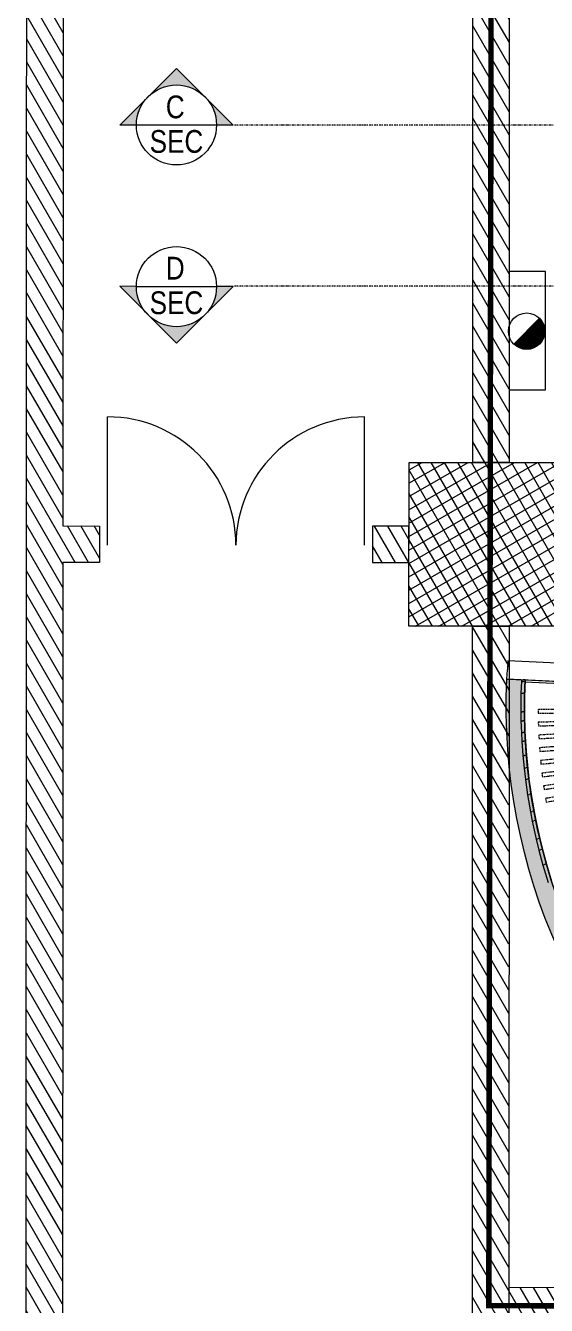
# Model space of a CAD drawing. Header units: millimetres. Extents: x 1734 to 22014, y 983 to 3953.
# Drawn here: x 2159 to 2445, y 2117 to 2820 of the extents above; entities that cross this region are included whole.
import ezdxf
from ezdxf.enums import TextEntityAlignment as Align

# ---------------------------------------------------------------- set-up
doc = ezdxf.new("R2010")
doc.units = ezdxf.units.MM
doc.linetypes.add('DASHDOT', pattern=[25.4, 12.7, -6.35, 0, -6.35])
doc.linetypes.add('HIDDEN2', pattern=[4.7624999999999975, 3.174999999999998, -1.587499999999999])
for name, color, linetype in [('LAY_furn wall', 1, 'Continuous'), ('LAY_new wall', 6, 'Continuous'), ('LAY_new wall hatch', 8, 'Continuous'), ('LAY_sec', 3, 'Continuous'), ('Materials_xorel', 52, 'Continuous'), ('SURVEY_doors', 2, 'Continuous'), ('SURVEY_leaseline', 30, 'Continuous'), ('SURVEY_structures', 4, 'Continuous'), ('SURVEY_tech', 1, 'Continuous'), ('SURVEY_walls', 6, 'Continuous'), ('SURVEY_walls_patt', 8, 'Continuous')]:
    doc.layers.add(name, color=color, linetype=linetype)
doc.styles.add('Standard 1-50', font='Arial Narrow.ttf', dxfattribs={"height": 0.125})
pattern_1 = [(299.974586064531, (20741.69048663433, 57719.27761822823), (5.500669066013499, 3.172560452726184), [])]

msp = doc.modelspace()

# ---------------------------------------------------------------- hatches: boundary and pattern name
at = {"layer": 'LAY_new wall hatch'}
h = msp.add_hatch(color=144, dxfattribs=at)
h.dxf.hatch_style = 1
edge = h.paths.add_edge_path()
edge.add_arc((2747.405994086787, 2445.203507309957), 314.7136621877216, 177.2682524818845, 231.3197208174613)
edge.add_line((2550.718137627071, 2199.52368256057), (2544.419723396179, 2191.759072028646))
edge.add_arc((2747.369918621673, 2445.181701872504), 324.6718513500106, 177.2640651704648, 231.3109650953508, ccw=False)
edge.add_line((2423.068149601819, 2460.679239407103), (2433.049966211456, 2460.202737491925))
at = {"layer": 'LAY_sec'}
h = msp.add_hatch(color=144, dxfattribs=at)
edge = h.paths.add_edge_path()
edge.add_line((2226.025121035571, 2780.518947658105), (2210.481417587675, 2764.949963005117))
edge.add_line((2210.48141758786, 2764.949963004389), (2219.59411295169, 2764.957367697911))
edge.add_ellipse((2241.594105688564, 2764.975244210025), major_axis=(-15.56898465295086, 15.54370344789801), ratio=0.9999999999999939, start_angle=1.8189894035458565e-12, end_angle=45.00000000000159, ccw=False)
edge = h.paths.add_edge_path()
edge.add_line((2241.568824483653, 2796.087932310367), (2226.025121035756, 2780.518947657379))
edge.add_ellipse((2241.594105688564, 2764.975244210025), major_axis=(15.54370344789818, 15.56898465295105), ratio=0.9999999999999942, start_angle=360.00000000000097, end_angle=449.9999999999994, ccw=False)
edge.add_line((2257.137809136275, 2780.544228863743), (2241.568824483285, 2796.087932311641))
edge = h.paths.add_edge_path()
edge.add_line((2262.470248122314, 2775.220448790004), (2261.343946946512, 2774.667703664699))
edge.add_ellipse((2241.594105688564, 2764.975244210025), major_axis=(-15.56898465295107, 15.5437034478982), ratio=0.9999999999999996, start_angle=225, end_angle=251.0934646023295, ccw=False)
edge.add_line((2263.594098425438, 2764.993120722142), (2272.706793789268, 2765.000525415663))
edge.add_line((2272.706793789264, 2765.000525415662), (2262.47024812195, 2775.220448790731))
edge = h.paths.add_edge_path()
edge.add_ellipse((2241.594105688564, 2764.975244210025), major_axis=(-15.56898465295171, 15.54370344789887), ratio=0.999999999999957, start_angle=251.093464602324, end_angle=269.9999999999949, ccw=False)
edge.add_line((2261.34394694633, 2774.667703664883), (2262.47024812195, 2775.220448790188))
edge.add_line((2262.470248122314, 2775.220448790004), (2257.13780913646, 2780.544228862832))
h = msp.add_hatch(color=144, dxfattribs=at)
edge = h.paths.add_edge_path()
edge.add_line((2226.025121035575, 2660.868971997575), (2210.481417587678, 2676.437956650565))
edge.add_line((2210.481417587856, 2676.437956651293), (2219.594112951683, 2676.43055195777))
edge.add_ellipse((2241.594105688564, 2676.412675445653), major_axis=(-15.56898465295228, -15.5437034478966), ratio=0.9999999999999939, start_angle=314.9999999999984, end_angle=359.9999999999982)
edge = h.paths.add_edge_path()
edge.add_line((2241.568824483653, 2645.299987345313), (2226.025121035756, 2660.868971998302))
edge.add_ellipse((2241.594105688564, 2676.412675445653), major_axis=(15.54370344789678, -15.56898465295247), ratio=0.9999999999999942, start_angle=-89.99999999999939, end_angle=-9.414441857132009e-13)
edge.add_line((2257.137809136275, 2660.843690791935), (2241.568824483285, 2645.299987344039))
edge = h.paths.add_edge_path()
edge.add_line((2262.470248122314, 2666.167470865673), (2261.343946946512, 2666.720215990978))
edge.add_ellipse((2241.594105688564, 2676.412675445653), major_axis=(-15.56898465295248, -15.54370344789678), ratio=0.9999999999999996, start_angle=108.9065353976705, end_angle=135)
edge.add_line((2263.594098425438, 2676.394798933537), (2272.706793789264, 2676.387394240014))
edge.add_line((2272.706793789264, 2676.387394240013), (2262.47024812195, 2666.167470864945))
edge = h.paths.add_edge_path()
edge.add_ellipse((2241.594105688564, 2676.412675445653), major_axis=(-15.56898465295312, -15.54370344789745), ratio=0.999999999999957, start_angle=90.0000000000051, end_angle=108.906535397676)
edge.add_line((2261.34394694633, 2666.720215990796), (2262.470248121954, 2666.16747086549))
edge.add_line((2262.470248122314, 2666.167470865673), (2257.137809136457, 2660.843690792845))
at = {"layer": 'SURVEY_walls_patt'}
h = msp.add_hatch(dxfattribs=at)
h.set_pattern_fill('ANSI31', color=144, scale=2, angle=-105.0254139354689, style=0)
h.set_pattern_definition(pattern_1)
h.paths.add_polyline_path([(2404.745627736924, 3581.180853050886), (2424.743503715261, 3576.387805781904), (2424.301397950461, 2579.659161588763), (2404.301399896296, 2579.668032724272)])
h = msp.add_hatch(dxfattribs=at)
h.set_pattern_fill('ANSI31', color=144, scale=2, angle=-105.0254139354689, style=0)
h.set_pattern_definition(pattern_1)
h.paths.add_polyline_path([(2159.281463881187, 2534.776708576065), (2199.281459946866, 2534.758966302649), (2199.28589630247, 2544.760740257067), (2179.285898268652, 2544.769611393768), (2179.486457632625, 2996.931156447198), (2159.486459600059, 2996.940027583915)])
h.paths.add_polyline_path([(2158.759638931715, 1358.321161527752), (2178.759636878447, 1358.312290389626), (2179.277027133227, 2524.769613361198), (2199.277025165837, 2524.760742224481), (2199.281459946866, 2534.758966302649), (2159.281463881187, 2534.776708576065)])
h = msp.add_hatch(dxfattribs=at)
h.set_pattern_fill('ANSI37', color=144, scale=2, angle=-105.0254139354689, style=0)
h.set_pattern_definition([(299.974586064531, (20741.69048663433, 57719.27761822823), (5.500669066013499, 3.172560452726184), []), (29.97458606453107, (20741.69048663433, 57719.27761822823), (-3.172560452726184, 5.500669066013499), [])])
h.paths.add_polyline_path([(2459.308064158893, 2579.643634144026), (2459.268144051126, 2489.64364299743), (2369.268152904508, 2489.683563105245), (2369.308073012344, 2579.683554251821)])
h = msp.add_hatch(dxfattribs=at)
h.set_pattern_fill('ANSI31', color=144, scale=2, angle=-105.0254139354689, style=0)
h.set_pattern_definition(pattern_1)
h.paths.add_polyline_path([(2369.292549313272, 2544.685332636351), (2349.28588154681, 2544.69420673141), (2349.2770104101, 2524.694208698842), (2369.283678178203, 2524.68533460538)])
h = msp.add_hatch(dxfattribs=at)
h.set_pattern_fill('ANSI31', color=144, scale=2, angle=-105.0254139354689, style=0)
h.set_pattern_definition(pattern_1)
h.paths.add_polyline_path([(2404.261479786524, 2489.668041577237), (2424.261477842723, 2489.659170442182), (2424.091475259531, 2106.387950432751), (2404.091477223406, 2106.396821525776)])
h = msp.add_hatch(dxfattribs=at)
h.set_pattern_fill('ANSI31', color=144, scale=2, angle=-105.0254139354689, style=0)
h.set_pattern_definition(pattern_1)
edge = h.paths.add_edge_path()
edge.add_line((2424.100346429284, 2126.387948375123), (2424.091475256304, 2106.387950389017))
edge.add_line((2424.091475256304, 2106.387950389017), (2969.091421684447, 2106.146211914785))
edge.add_line((2969.091421684447, 2106.146211914785), (2968.774278546138, 1391.146282325448))
edge.add_line((2968.774278546138, 1391.146282325448), (2988.774276579075, 1391.137411188831))
edge.add_line((2988.774276579075, 1391.137411188831), (2989.100290792649, 2126.137338809584))
edge.add_line((2989.100290792649, 2126.137338809584), (2424.100348766227, 2126.388014633978))

# ---------------------------------------------------------------- linework, layer by layer
at = {"color": 144, "linetype": 'HIDDEN2', "ltscale": 0.2}
for points in [[(2485.194215258933, 2444.125884189243), (2440.194591334228, 2443.94190963833), (2440.202767980936, 2441.941926352788), (2485.202391905641, 2442.125900903698)], [(2485.287023779554, 2438.140461930569), (2440.303329086913, 2436.929176745315), (2440.357163984037, 2434.929901425642), (2485.340858676675, 2436.141186610897)], [(2485.516457584203, 2432.158718608973), (2440.572141865548, 2429.920754225394), (2440.671606949261, 2427.923229082343), (2485.615922667919, 2430.16119346592)], [(2485.882397070345, 2426.183772472928), (2441.000889539555, 2422.920295529015), (2441.14593295928, 2420.92556186098), (2486.027440490077, 2424.189038804894)], [(2486.38465147583, 2420.218738227571), (2441.589348605226, 2415.931449955122), (2441.779894750674, 2413.940547605318), (2486.575197621274, 2418.227835877765)], [(2487.022958978323, 2414.266725411017), (2442.337212302249, 2408.957860748811), (2442.573161842785, 2406.97182756321), (2487.258908518867, 2412.280692225415)], [(2487.796986831785, 2408.330836773397), (2443.244090773554, 2402.003163202118), (2443.525320710054, 2400.02303448842), (2488.078216768288, 2406.350708059696)], [(2488.706331539935, 2402.414166659397), (2444.309511268602, 2395.07098275897), (2444.635874997512, 2393.097790746909), (2489.032695268845, 2400.440974647337)]]:
    msp.add_lwpolyline(points, close=True, dxfattribs=at)
at = {"layer": 'LAY_furn wall', "color": 144}
msp.add_lwpolyline([(2586.932608616156, 2247.405523143617), (2549.134411335213, 2200.808352818459, -0.238626251442358), (2433.049966211456, 2460.202737491922), (2492.981718216412, 2457.341775832615)], format="xyb", dxfattribs=at)
at = {"layer": 'LAY_new wall', "color": 6}
for p, q in [((2423.544976545046, 2470.6678647412605), (2423.3065630734327, 2465.6735520741804)), ((2458.490512662443, 2468.9996699087537), (2423.544976545046, 2470.6678647412605)), ((2423.068149601819, 2460.679239407101), (2423.3065630734327, 2465.6735520741804)), ((2458.013685719216, 2459.011044574594), (2423.068149601819, 2460.679239407101))]:
    msp.add_line(p, q, dxfattribs=at)
at = {"layer": 'LAY_new wall', "color": 144}
msp.add_lwpolyline([(2433.049966211456, 2460.202737491925, 0.2403162887644801), (2550.718137627071, 2199.52368256057), (2544.419723396179, 2191.759072028646, -0.2402952042183445), (2423.068149601819, 2460.679239407103)], format="xyb", close=True, dxfattribs=at)
at = {"layer": 'LAY_sec', "color": 144}
for p, q in [((2219.593636285892, 2765.095068210963), (2263.593622177854, 2765.130303073674)), ((2219.593636285896, 2676.292851444719), (2263.593622177857, 2676.257616582005))]:
    msp.add_line(p, q, dxfattribs=at)
for points in [[(2219.594112951323, 2764.957367697911), (2210.48141758786, 2764.949963004389), (2241.568824483653, 2796.087932310367), (2272.706793789264, 2765.000525415662), (2263.594098425438, 2764.993120722142)], [(2219.594112951323, 2676.430551957773), (2210.481417587856, 2676.437956651293), (2241.568824483653, 2645.299987345313), (2272.706793789264, 2676.387394240013), (2263.594098425438, 2676.394798933537)]]:
    msp.add_lwpolyline(points, dxfattribs=at)
at = {"layer": 'LAY_sec', "color": 144, "linetype": 'DASHDOT', "ltscale": 0.05}
for points in [[(2465.923214194994, 2765.000525415667), (2272.706793789264, 2765.000525415663)], [(2465.923214194994, 2676.437956651297), (2272.706793789264, 2676.437956651294)]]:
    msp.add_lwpolyline(points, dxfattribs=at)
at = {"layer": 'LAY_sec', "color": 144}
for centre in [(2241.593629232058, 2765.112685642319), (2241.593629232058, 2676.275234013363)]:
    msp.add_circle(centre, 22, dxfattribs=at)
at = {"layer": 'Materials_xorel', "color": 1}
for p, q in [((2431.003918683687, 2459.2858384429014), (2430.7871356857186, 2452.9651287089637)), ((2431.05224114461, 2460.298102880257), (2431.003918683687, 2459.2858384429014)), ((2431.003918683687, 2459.2858384429014), (2432.0031011004103, 2459.244856700676)), ((2431.05224114461, 2460.298102880257), (2432.0511036780263, 2460.2504201859347)), ((2433.002283517133, 2459.203874958451), (2432.0031011004103, 2459.244856700676)), ((2433.049966211442, 2460.202737491613), (2432.0511036780263, 2460.2504201859347)), ((2433.002283517133, 2459.203874958451), (2432.786851403507, 2452.92255275902)), ((2433.049966211442, 2460.202737491613), (2433.002283517133, 2459.203874958451)), ((2433.0022835171353, 2459.2038749584513), (2433.0261248642955, 2459.7033062251594)), ((2433.0022835171353, 2459.2038749584513), (2492.934035522091, 2456.342913299199)), ((2433.049966211456, 2460.202737491867), (2433.0261248642955, 2459.7033062251594)), ((2433.049966211456, 2460.202737491867), (2492.981718216412, 2457.341775832615)), ((2430.7871356857186, 2452.9651287089637), (2430.701878666691, 2442.68321773284)), ((2430.7871356857186, 2452.9651287089637), (2431.786993544613, 2452.943840733992)), ((2432.786851403507, 2452.92255275902), (2431.786993544613, 2452.943840733992)), ((2432.786851403507, 2452.92255275902), (2432.702010344263, 2442.69080611553)), ((2430.701878666691, 2442.68321773284), (2431.7019445054766, 2442.687011924185)), ((2430.701878666691, 2442.68321773284), (2430.781627441818, 2437.6615500704092)), ((2432.702010344263, 2442.69080611553), (2431.7019445054766, 2442.687011924185)), ((2432.702010344263, 2442.69080611553), (2432.781088305594, 2437.711378649754)), ((2430.781627441818, 2437.6615500704092), (2431.781357873706, 2437.6864643600816)), ((2430.781627441818, 2437.6615500704092), (2430.9998907299196, 2431.2354554588987)), ((2432.781088305594, 2437.711378649754), (2431.781357873706, 2437.6864643600816)), ((2432.781088305594, 2437.711378649754), (2432.998137096263, 2431.321041198689)), ((2430.9998907299196, 2431.2354554588987), (2431.9990139130914, 2431.278248328794)), ((2430.9998907299196, 2431.2354554588987), (2431.2470114208236, 2426.455781930195)), ((2431.2470114208236, 2426.455781930195), (2432.2451609433056, 2426.5174068137444)), ((2431.2470114208236, 2426.455781930195), (2431.811796058567, 2418.5884128111284)), ((2432.998137096263, 2431.321041198689), (2431.9990139130914, 2431.278248328794)), ((2433.243310465787, 2426.579031697294), (2432.2451609433056, 2426.5174068137444)), ((2432.998137096263, 2431.321041198689), (2433.243310465787, 2426.579031697294)), ((2433.243310465787, 2426.579031697294), (2433.80499652119, 2418.754825386472)), ((2431.811796058567, 2418.5884128111284), (2432.808396289878, 2418.6716190988)), ((2431.811796058567, 2418.5884128111284), (2432.4601864687857, 2411.7786459604054)), ((2432.4601864687857, 2411.7786459604054), (2433.4546970887395, 2411.883798541433)), ((2433.80499652119, 2418.754825386472), (2432.808396289878, 2418.6716190988)), ((2434.449207708694, 2411.98895112246), (2433.4546970887395, 2411.883798541433)), ((2433.80499652119, 2418.754825386472), (2434.449207708694, 2411.98895112246)), ((2434.449207708694, 2411.98895112246), (2435.178046338311, 2405.720686787957)), ((2432.4601864687857, 2411.7786459604054), (2433.1941339691743, 2405.466443570008)), ((2433.1941339691743, 2405.466443570008), (2434.186090153743, 2405.5935651789823)), ((2433.1941339691743, 2405.466443570008), (2434.3692992441547, 2397.0763719074034)), ((2435.178046338311, 2405.720686787957), (2434.186090153743, 2405.5935651789823)), ((2435.178046338311, 2405.720686787957), (2436.346039957272, 2397.381817036459)), ((2434.3692992441547, 2397.0763719074034), (2435.357669600713, 2397.229094471931)), ((2434.3692992441547, 2397.0763719074034), (2435.9422065473395, 2387.7712264992883)), ((2436.346039957272, 2397.381817036459), (2435.357669600713, 2397.229094471931)), ((2436.346039957272, 2397.381817036459), (2437.9103418308, 2388.127580397152)), ((2435.9422065473395, 2387.7712264992883), (2436.9262741890698, 2387.9494034482204)), ((2435.9422065473395, 2387.7712264992883), (2436.9564503673714, 2382.5198320963814)), ((2437.9103418308, 2388.127580397152), (2436.9262741890698, 2387.9494034482204)), ((2437.9103418308, 2388.127580397152), (2438.915525346831, 2382.92309703159)), ((2436.9564503673714, 2382.5198320963814), (2437.9359878571013, 2382.7214645639856)), ((2436.9564503673714, 2382.5198320963814), (2439.1201260644903, 2372.622645006399)), ((2438.915525346831, 2382.92309703159), (2437.9359878571013, 2382.7214645639856)), ((2438.915525346831, 2382.92309703159), (2441.068473941075, 2373.074978359869)), ((2439.1201260644903, 2372.622645006399), (2440.094300002783, 2372.848811683134)), ((2439.1201260644903, 2372.622645006399), (2440.5989284656694, 2366.6061456820703)), ((2441.068473941075, 2373.074978359869), (2440.094300002783, 2372.848811683134)), ((2441.068473941075, 2373.074978359869), (2442.53559776373, 2367.105993267153)), ((2440.5989284656694, 2366.6061456820703), (2441.5672631147, 2366.8560694746116)), ((2440.5989284656694, 2366.6061456820703), (2442.810301531459, 2358.4302757877963)), ((2442.53559776373, 2367.105993267153), (2441.5672631147, 2366.8560694746116)), ((2442.53559776373, 2367.105993267153), (2444.733361649734, 2358.980439117887)), ((2442.810301531459, 2358.4302757877963), (2443.771831590597, 2358.705357452842)), ((2442.810301531459, 2358.4302757877963), (2445.665251940509, 2348.971450333124)), ((2444.733361649734, 2358.980439117887), (2443.771831590597, 2358.705357452842)), ((2444.733361649734, 2358.980439117887), (2447.570990394765, 2349.579002609803))]:
    msp.add_line(p, q, dxfattribs=at)
at = {"layer": 'SURVEY_doors', "color": 144}
for p, q in [((2203.781228666994, 2534.236531916024), (2203.812499423788, 2604.736524980864)), ((2344.781214796636, 2534.173990402441), (2344.812485553433, 2604.673983467261))]:
    msp.add_line(p, q, dxfattribs=at)
for centre, radius, start, end in [((2203.781223388425, 2534.236526642153), 70.50000527623025, 359.9745903526267, 89.9745817765884), ((2344.896767268085, 2534.058335377341), 70.6156983861713, 90.06838405342528, 179.8807880758917)]:
    msp.add_arc(centre, radius, start, end, dxfattribs=at)
at = {"layer": 'SURVEY_leaseline', "color": 144, "linetype": 'DASHDOT', "ltscale": 0.02, "const_width": 3}
msp.add_lwpolyline([(2978.772948861028, 1355.051680784032), (2979.095481163469, 2115.296100759279), (2413.129986077824, 2116.392813393464), (2415.718347877661, 3596.496011093981), (2552.626003765974, 3562.54421389088), (2613.395593876568, 3547.211401546172), (2983.874647632627, 3438.751620322532), (2996.362690023154, 3434.781914512471), (3117.172881824248, 3395.235026668931)], dxfattribs=at)
at = {"layer": 'SURVEY_structures', "color": 144}
msp.add_lwpolyline([(2459.308064158893, 2579.643634144026), (2459.268144051126, 2489.64364299743), (2369.268152904508, 2489.683563105245), (2369.308073012344, 2579.683554251821)], close=True, dxfattribs=at)
at = {"layer": 'SURVEY_tech', "color": 144}
msp.add_line((2441.041641719443, 2658.858460812246), (2426.893234645348, 2644.72259942125), dxfattribs=at)
msp.add_lwpolyline([(2424.319140061645, 2619.659157661366), (2444.319138094219, 2619.650286523765), (2444.347969291372, 2684.650280129641), (2424.347971258805, 2684.65915126723)], close=True, dxfattribs=at)
at = {"layer": 'SURVEY_tech', "color": 144, "const_width": 9.999999999999996}
msp.add_lwpolyline([(2430.430336413869, 2648.256564768997, 1.000000000000007), (2437.504539950911, 2655.324495464501, -2.87118093734309)], format="xyb", dxfattribs=at)
at = {"layer": 'SURVEY_tech', "color": 144}
msp.add_circle((2433.967438182401, 2651.790530116748), 10, dxfattribs=at)
at = {"layer": 'SURVEY_walls', "color": 144}
for points in [[(2404.745627736924, 3581.180853050886), (2424.743503715261, 3576.387805781904), (2424.301397950461, 2579.659161588763), (2404.301399896296, 2579.668032724272), (2404.745627736924, 3581.180853050886)], [(2179.495634654417, 2996.940027583915), (2179.285898268652, 2544.769611393768), (2199.28589630247, 2544.760740257067), (2199.277025165837, 2524.760742224481), (2179.277027133227, 2524.769613361198), (2178.759636878447, 1358.312290389626), (2158.759638931715, 1358.321161527752), (2159.486459600059, 2996.940027583915)], [(2369.292549313272, 2544.685332636351), (2349.28588154681, 2544.69420673141), (2349.2770104101, 2524.694208698842), (2369.283678178203, 2524.68533460538), (2369.292549313272, 2544.685332636351)], [(2404.261479786524, 2489.668041577237), (2424.261477842723, 2489.659170442182), (2424.091475259531, 2106.387950432751), (2404.091477223406, 2106.396821525776), (2404.261479786524, 2489.668041577237)], [(2424.100346429284, 2126.387948375123), (2424.091475256304, 2106.387950389017), (2969.091421684447, 2106.146211914785), (2968.774278546138, 1391.146282325448), (2988.774276579075, 1391.137411188831), (2989.100290792649, 2126.137338809584), (2424.100348766227, 2126.388014633978)]]:
    msp.add_lwpolyline(points, dxfattribs=at)

# ---------------------------------------------------------------- texts
at = {"layer": 'LAY_sec', "color": 144, "style": 'Standard 1-50'}
for tag, text, p in [('C', 'N', (2240.924136257188, 2781.277087274947)), ('SEC', 'SHEET', (2241.602294861779, 2762.30143697093)), ('D', 'N', (2240.924136257188, 2692.663956099302)), ('SEC', 'SHEET', (2241.602294861779, 2673.688305795284))]:
    msp.add_attdef(tag, text=text, height=12.5, rotation=0.04588202572221669, dxfattribs=at).set_placement(p, align=Align.TOP_CENTER)

doc.saveas('drawing.dxf')
